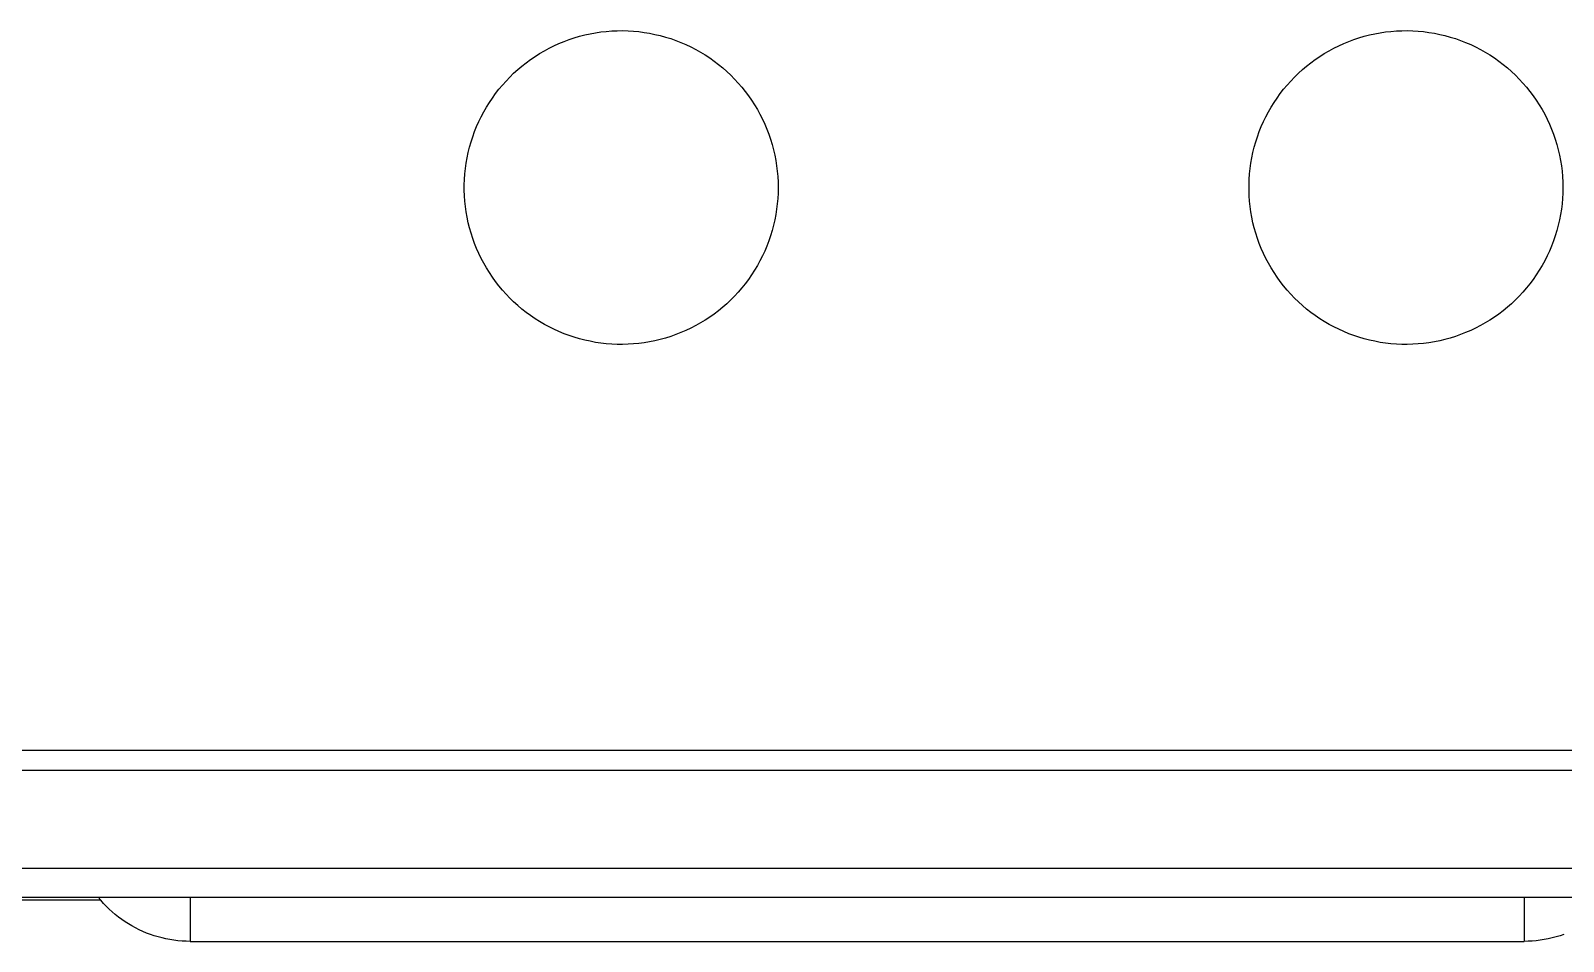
# Model space of a CAD drawing. Header units: millimetres. Extents: x -987 to 2591, y -102 to 2398.
# Drawn here: x 606.02 to 645.08, y 260.37 to 283.59 of the extents above; entities that cross this region are included whole.
import ezdxf

# ---------------------------------------------------------------- set-up
doc = ezdxf.new("R2010")
doc.units = ezdxf.units.MM
doc.header["$MEASUREMENT"] = 0
doc.layers.add('Utwórz2D linie widoczne', color=7, linetype='Continuous', true_color=0x000000)

msp = doc.modelspace()

# ---------------------------------------------------------------- linework, layer by layer
at = {"layer": 'Utwórz2D linie widoczne'}
for p, q in [((619.355, 283.205), (619.482, 283.262)), ((619.482, 283.262), (619.61, 283.315)), ((619.61, 283.315), (619.74, 283.363)), ((619.74, 283.363), (619.872, 283.407)), ((619.872, 283.407), (620.005, 283.446)), ((620.005, 283.446), (620.14, 283.481)), ((620.14, 283.481), (620.275, 283.511)), ((620.275, 283.511), (620.412, 283.536)), ((620.412, 283.536), (620.549, 283.556)), ((620.549, 283.556), (620.687, 283.572)), ((620.687, 283.572), (620.826, 283.583)), ((620.826, 283.583), (620.964, 283.589)), ((620.964, 283.589), (621.103, 283.59)), ((621.103, 283.59), (621.242, 283.586)), ((621.242, 283.586), (621.38, 283.578)), ((621.38, 283.578), (621.519, 283.565)), ((621.519, 283.565), (621.656, 283.547)), ((621.656, 283.547), (621.793, 283.524)), ((621.793, 283.524), (621.929, 283.496)), ((621.929, 283.496), (622.064, 283.464)), ((622.064, 283.464), (622.198, 283.427)), ((622.198, 283.427), (622.331, 283.386)), ((622.331, 283.386), (622.462, 283.34)), ((622.462, 283.34), (622.591, 283.289)), ((622.591, 283.289), (622.719, 283.234)), ((622.719, 283.234), (622.844, 283.174)), ((639.355, 283.205), (639.482, 283.262)), ((639.482, 283.262), (639.61, 283.315)), ((639.61, 283.315), (639.74, 283.363)), ((639.74, 283.363), (639.872, 283.407)), ((639.872, 283.407), (640.005, 283.446)), ((640.005, 283.446), (640.14, 283.481)), ((640.14, 283.481), (640.275, 283.511)), ((640.275, 283.511), (640.412, 283.536)), ((640.412, 283.536), (640.549, 283.556)), ((640.549, 283.556), (640.687, 283.572)), ((640.687, 283.572), (640.826, 283.583)), ((640.826, 283.583), (640.964, 283.589)), ((640.964, 283.589), (641.103, 283.59)), ((641.103, 283.59), (641.242, 283.586)), ((641.242, 283.586), (641.38, 283.578)), ((641.38, 283.578), (641.519, 283.565)), ((641.519, 283.565), (641.656, 283.547)), ((641.656, 283.547), (641.793, 283.524)), ((641.793, 283.524), (641.929, 283.496)), ((641.929, 283.496), (642.064, 283.464)), ((642.064, 283.464), (642.198, 283.427)), ((642.198, 283.427), (642.331, 283.386)), ((642.331, 283.386), (642.462, 283.34)), ((642.462, 283.34), (642.591, 283.289)), ((642.591, 283.289), (642.719, 283.234)), ((642.719, 283.234), (642.844, 283.174)), ((618.645, 282.772), (618.757, 282.855)), ((618.757, 282.855), (618.871, 282.933)), ((618.871, 282.933), (618.989, 283.007)), ((618.989, 283.007), (619.109, 283.077)), ((619.109, 283.077), (619.231, 283.143)), ((619.231, 283.143), (619.355, 283.205)), ((622.844, 283.174), (622.967, 283.111)), ((622.967, 283.111), (623.088, 283.043)), ((623.088, 283.043), (623.207, 282.97)), ((623.207, 282.97), (623.323, 282.894)), ((623.323, 282.894), (623.436, 282.814)), ((638.645, 282.772), (638.757, 282.855)), ((638.757, 282.855), (638.871, 282.933)), ((638.871, 282.933), (638.989, 283.007)), ((638.989, 283.007), (639.109, 283.077)), ((639.109, 283.077), (639.231, 283.143)), ((639.231, 283.143), (639.355, 283.205)), ((642.844, 283.174), (642.967, 283.111)), ((642.967, 283.111), (643.088, 283.043)), ((643.088, 283.043), (643.207, 282.97)), ((643.207, 282.97), (643.323, 282.894)), ((643.323, 282.894), (643.436, 282.814)), ((618.228, 282.406), (618.327, 282.503)), ((618.327, 282.503), (618.43, 282.597)), ((618.43, 282.597), (618.536, 282.686)), ((618.536, 282.686), (618.645, 282.772)), ((623.436, 282.814), (623.547, 282.73)), ((623.547, 282.73), (623.654, 282.642)), ((623.654, 282.642), (623.759, 282.55)), ((623.759, 282.55), (623.86, 282.455)), ((623.86, 282.455), (623.958, 282.357)), ((638.228, 282.406), (638.327, 282.503)), ((638.327, 282.503), (638.43, 282.597)), ((638.43, 282.597), (638.536, 282.686)), ((638.536, 282.686), (638.645, 282.772)), ((643.436, 282.814), (643.547, 282.73)), ((643.547, 282.73), (643.654, 282.642)), ((643.654, 282.642), (643.759, 282.55)), ((643.759, 282.55), (643.86, 282.455)), ((643.86, 282.455), (643.958, 282.357)), ((617.865, 281.986), (617.95, 282.096)), ((617.95, 282.096), (618.039, 282.202)), ((618.039, 282.202), (618.132, 282.306)), ((618.132, 282.306), (618.228, 282.406)), ((623.958, 282.357), (624.052, 282.255)), ((624.052, 282.255), (624.142, 282.149)), ((624.142, 282.149), (624.229, 282.041)), ((637.865, 281.986), (637.95, 282.096)), ((637.95, 282.096), (638.039, 282.202)), ((638.039, 282.202), (638.132, 282.306)), ((638.132, 282.306), (638.228, 282.406)), ((643.958, 282.357), (644.052, 282.255)), ((644.052, 282.255), (644.142, 282.149)), ((644.142, 282.149), (644.229, 282.041)), ((617.634, 281.64), (617.707, 281.758)), ((617.707, 281.758), (617.784, 281.873)), ((617.784, 281.873), (617.865, 281.986)), ((624.229, 282.041), (624.313, 281.93)), ((624.313, 281.93), (624.392, 281.816)), ((624.392, 281.816), (624.467, 281.699)), ((624.467, 281.699), (624.538, 281.58)), ((637.634, 281.64), (637.707, 281.758)), ((637.707, 281.758), (637.784, 281.873)), ((637.784, 281.873), (637.865, 281.986)), ((644.229, 282.041), (644.313, 281.93)), ((644.313, 281.93), (644.392, 281.816)), ((644.392, 281.816), (644.467, 281.699)), ((644.467, 281.699), (644.538, 281.58)), ((617.383, 281.145), (617.439, 281.272)), ((617.439, 281.272), (617.5, 281.397)), ((617.5, 281.397), (617.565, 281.52)), ((617.565, 281.52), (617.634, 281.64)), ((624.538, 281.58), (624.605, 281.458)), ((624.605, 281.458), (624.668, 281.335)), ((624.668, 281.335), (624.726, 281.209)), ((637.383, 281.145), (637.439, 281.272)), ((637.439, 281.272), (637.5, 281.397)), ((637.5, 281.397), (637.565, 281.52)), ((637.565, 281.52), (637.634, 281.64)), ((644.538, 281.58), (644.605, 281.458)), ((644.605, 281.458), (644.668, 281.335)), ((644.668, 281.335), (644.726, 281.209)), ((617.241, 280.753), (617.284, 280.885)), ((617.284, 280.885), (617.331, 281.016)), ((617.331, 281.016), (617.383, 281.145)), ((624.726, 281.209), (624.78, 281.081)), ((624.78, 281.081), (624.83, 280.951)), ((624.83, 280.951), (624.875, 280.82)), ((637.241, 280.753), (637.284, 280.885)), ((637.284, 280.885), (637.331, 281.016)), ((637.331, 281.016), (637.383, 281.145)), ((644.726, 281.209), (644.78, 281.081)), ((644.78, 281.081), (644.83, 280.951)), ((644.83, 280.951), (644.875, 280.82)), ((617.141, 280.349), (617.17, 280.485)), ((617.17, 280.485), (617.203, 280.62)), ((617.203, 280.62), (617.241, 280.753)), ((624.875, 280.82), (624.915, 280.687)), ((624.915, 280.687), (624.951, 280.553)), ((624.951, 280.553), (624.982, 280.417)), ((637.141, 280.349), (637.17, 280.485)), ((637.17, 280.485), (637.203, 280.62)), ((637.203, 280.62), (637.241, 280.753)), ((644.875, 280.82), (644.915, 280.687)), ((644.915, 280.687), (644.951, 280.553)), ((644.951, 280.553), (644.982, 280.417)), ((617.098, 280.075), (617.117, 280.212)), ((617.117, 280.212), (617.141, 280.349)), ((624.982, 280.417), (625.008, 280.281)), ((625.008, 280.281), (625.03, 280.144)), ((625.03, 280.144), (625.047, 280.006)), ((637.098, 280.075), (637.117, 280.212)), ((637.117, 280.212), (637.141, 280.349)), ((644.982, 280.417), (645.008, 280.281)), ((645.008, 280.281), (645.03, 280.144)), ((645.03, 280.144), (645.047, 280.006)), ((617.069, 279.66), (617.074, 279.798)), ((617.074, 279.798), (617.083, 279.937)), ((617.083, 279.937), (617.098, 280.075)), ((625.047, 280.006), (625.059, 279.868)), ((625.059, 279.868), (625.066, 279.729)), ((625.066, 279.729), (625.068, 279.59)), ((637.069, 279.66), (637.074, 279.798)), ((637.074, 279.798), (637.083, 279.937)), ((637.083, 279.937), (637.098, 280.075)), ((645.047, 280.006), (645.059, 279.868)), ((645.059, 279.868), (645.066, 279.729)), ((645.066, 279.729), (645.068, 279.59)), ((617.069, 279.521), (617.069, 279.66)), ((617.074, 279.382), (617.069, 279.521)), ((617.083, 279.243), (617.074, 279.382)), ((625.066, 279.451), (625.059, 279.313)), ((625.068, 279.59), (625.066, 279.451)), ((637.069, 279.521), (637.069, 279.66)), ((637.074, 279.382), (637.069, 279.521)), ((637.083, 279.243), (637.074, 279.382)), ((645.066, 279.451), (645.059, 279.313)), ((645.068, 279.59), (645.066, 279.451)), ((617.098, 279.105), (617.083, 279.243)), ((617.117, 278.968), (617.098, 279.105)), ((617.141, 278.831), (617.117, 278.968)), ((625.03, 279.036), (625.008, 278.899)), ((625.047, 279.174), (625.03, 279.036)), ((625.059, 279.313), (625.047, 279.174)), ((637.098, 279.105), (637.083, 279.243)), ((637.117, 278.968), (637.098, 279.105)), ((637.141, 278.831), (637.117, 278.968)), ((645.03, 279.036), (645.008, 278.899)), ((645.047, 279.174), (645.03, 279.036)), ((645.059, 279.313), (645.047, 279.174)), ((617.17, 278.695), (617.141, 278.831)), ((617.203, 278.56), (617.17, 278.695)), ((617.241, 278.427), (617.203, 278.56)), ((624.951, 278.628), (624.915, 278.494)), ((624.982, 278.763), (624.951, 278.628)), ((625.008, 278.899), (624.982, 278.763)), ((637.17, 278.695), (637.141, 278.831)), ((637.203, 278.56), (637.17, 278.695)), ((637.241, 278.427), (637.203, 278.56)), ((644.951, 278.628), (644.915, 278.494)), ((644.982, 278.763), (644.951, 278.628)), ((645.008, 278.899), (644.982, 278.763)), ((617.284, 278.295), (617.241, 278.427)), ((617.331, 278.164), (617.284, 278.295)), ((617.383, 278.035), (617.331, 278.164)), ((624.83, 278.229), (624.78, 278.1)), ((624.875, 278.361), (624.83, 278.229)), ((624.915, 278.494), (624.875, 278.361)), ((637.284, 278.295), (637.241, 278.427)), ((637.331, 278.164), (637.284, 278.295)), ((637.383, 278.035), (637.331, 278.164)), ((644.83, 278.229), (644.78, 278.1)), ((644.875, 278.361), (644.83, 278.229)), ((644.915, 278.494), (644.875, 278.361)), ((617.439, 277.908), (617.383, 278.035)), ((617.5, 277.783), (617.439, 277.908)), ((617.565, 277.661), (617.5, 277.783)), ((624.668, 277.846), (624.605, 277.722)), ((624.726, 277.972), (624.668, 277.846)), ((624.78, 278.1), (624.726, 277.972)), ((637.439, 277.908), (637.383, 278.035)), ((637.5, 277.783), (637.439, 277.908)), ((637.565, 277.661), (637.5, 277.783)), ((644.668, 277.846), (644.605, 277.722)), ((644.726, 277.972), (644.668, 277.846)), ((644.78, 278.1), (644.726, 277.972)), ((617.634, 277.54), (617.565, 277.661)), ((617.707, 277.422), (617.634, 277.54)), ((617.784, 277.307), (617.707, 277.422)), ((624.392, 277.364), (624.313, 277.25)), ((624.467, 277.481), (624.392, 277.364)), ((624.538, 277.6), (624.467, 277.481)), ((624.605, 277.722), (624.538, 277.6)), ((637.634, 277.54), (637.565, 277.661)), ((637.707, 277.422), (637.634, 277.54)), ((637.784, 277.307), (637.707, 277.422)), ((644.392, 277.364), (644.313, 277.25)), ((644.467, 277.481), (644.392, 277.364)), ((644.538, 277.6), (644.467, 277.481)), ((644.605, 277.722), (644.538, 277.6)), ((617.865, 277.194), (617.784, 277.307)), ((617.95, 277.085), (617.865, 277.194)), ((618.039, 276.978), (617.95, 277.085)), ((618.132, 276.874), (618.039, 276.978)), ((624.142, 277.031), (624.052, 276.926)), ((624.229, 277.139), (624.142, 277.031)), ((624.313, 277.25), (624.229, 277.139)), ((637.865, 277.194), (637.784, 277.307)), ((637.95, 277.085), (637.865, 277.194)), ((638.039, 276.978), (637.95, 277.085)), ((638.132, 276.874), (638.039, 276.978)), ((644.142, 277.031), (644.052, 276.926)), ((644.229, 277.139), (644.142, 277.031)), ((644.313, 277.25), (644.229, 277.139)), ((618.228, 276.774), (618.132, 276.874)), ((618.327, 276.677), (618.228, 276.774)), ((618.43, 276.584), (618.327, 276.677)), ((618.536, 276.494), (618.43, 276.584)), ((623.759, 276.63), (623.654, 276.538)), ((623.86, 276.725), (623.759, 276.63)), ((623.958, 276.824), (623.86, 276.725)), ((624.052, 276.926), (623.958, 276.824)), ((638.228, 276.774), (638.132, 276.874)), ((638.327, 276.677), (638.228, 276.774)), ((638.43, 276.584), (638.327, 276.677)), ((638.536, 276.494), (638.43, 276.584)), ((643.759, 276.63), (643.654, 276.538)), ((643.86, 276.725), (643.759, 276.63)), ((643.958, 276.824), (643.86, 276.725)), ((644.052, 276.926), (643.958, 276.824)), ((618.645, 276.408), (618.536, 276.494)), ((618.757, 276.326), (618.645, 276.408)), ((618.871, 276.247), (618.757, 276.326)), ((618.989, 276.173), (618.871, 276.247)), ((623.207, 276.21), (623.088, 276.138)), ((623.323, 276.286), (623.207, 276.21)), ((623.436, 276.366), (623.323, 276.286)), ((623.547, 276.45), (623.436, 276.366)), ((623.654, 276.538), (623.547, 276.45)), ((638.645, 276.408), (638.536, 276.494)), ((638.757, 276.326), (638.645, 276.408)), ((638.871, 276.247), (638.757, 276.326)), ((638.989, 276.173), (638.871, 276.247)), ((643.207, 276.21), (643.088, 276.138)), ((643.323, 276.286), (643.207, 276.21)), ((643.436, 276.366), (643.323, 276.286)), ((643.547, 276.45), (643.436, 276.366)), ((643.654, 276.538), (643.547, 276.45)), ((619.109, 276.103), (618.989, 276.173)), ((619.231, 276.037), (619.109, 276.103)), ((619.355, 275.976), (619.231, 276.037)), ((619.482, 275.918), (619.355, 275.976)), ((619.61, 275.865), (619.482, 275.918)), ((619.74, 275.817), (619.61, 275.865)), ((619.872, 275.773), (619.74, 275.817)), ((622.462, 275.841), (622.331, 275.795)), ((622.591, 275.891), (622.462, 275.841)), ((622.719, 275.946), (622.591, 275.891)), ((622.844, 276.006), (622.719, 275.946)), ((622.967, 276.07), (622.844, 276.006)), ((623.088, 276.138), (622.967, 276.07)), ((639.109, 276.103), (638.989, 276.173)), ((639.231, 276.037), (639.109, 276.103)), ((639.355, 275.976), (639.231, 276.037)), ((639.482, 275.918), (639.355, 275.976)), ((639.61, 275.865), (639.482, 275.918)), ((639.74, 275.817), (639.61, 275.865)), ((639.872, 275.773), (639.74, 275.817)), ((642.462, 275.841), (642.331, 275.795)), ((642.591, 275.891), (642.462, 275.841)), ((642.719, 275.946), (642.591, 275.891)), ((642.844, 276.006), (642.719, 275.946)), ((642.967, 276.07), (642.844, 276.006)), ((643.088, 276.138), (642.967, 276.07)), ((620.005, 275.734), (619.872, 275.773)), ((620.14, 275.699), (620.005, 275.734)), ((620.275, 275.67), (620.14, 275.699)), ((620.412, 275.644), (620.275, 275.67)), ((620.549, 275.624), (620.412, 275.644)), ((620.687, 275.608), (620.549, 275.624)), ((620.826, 275.598), (620.687, 275.608)), ((620.964, 275.591), (620.826, 275.598)), ((621.103, 275.59), (620.964, 275.591)), ((621.242, 275.594), (621.103, 275.59)), ((621.38, 275.602), (621.242, 275.594)), ((621.519, 275.616), (621.38, 275.602)), ((621.656, 275.634), (621.519, 275.616)), ((621.793, 275.656), (621.656, 275.634)), ((621.929, 275.684), (621.793, 275.656)), ((622.064, 275.716), (621.929, 275.684)), ((622.198, 275.753), (622.064, 275.716)), ((622.331, 275.795), (622.198, 275.753)), ((640.005, 275.734), (639.872, 275.773)), ((640.14, 275.699), (640.005, 275.734)), ((640.275, 275.67), (640.14, 275.699)), ((640.412, 275.644), (640.275, 275.67)), ((640.549, 275.624), (640.412, 275.644)), ((640.687, 275.608), (640.549, 275.624)), ((640.826, 275.598), (640.687, 275.608)), ((640.964, 275.591), (640.826, 275.598)), ((641.103, 275.59), (640.964, 275.591)), ((641.242, 275.594), (641.103, 275.59)), ((641.38, 275.602), (641.242, 275.594)), ((641.519, 275.616), (641.38, 275.602)), ((641.656, 275.634), (641.519, 275.616)), ((641.793, 275.656), (641.656, 275.634)), ((641.929, 275.684), (641.793, 275.656)), ((642.064, 275.716), (641.929, 275.684)), ((642.198, 275.753), (642.064, 275.716)), ((642.331, 275.795), (642.198, 275.753)), ((923.95, 265.242), (557.824, 265.242)), ((558.333, 264.742), (923.481, 264.742)), ((554.887, 262.242), (926.887, 262.242)), ((550.485, 261.499), (930.487, 261.499)), ((554.487, 261.501), (926.487, 261.501)), ((590.586, 261.433), (607.793, 261.433)), ((607.804, 261.42), (607.738, 261.499)), ((607.873, 261.342), (607.804, 261.42)), ((610.08, 261.499), (610.08, 260.374)), ((644.08, 261.499), (644.08, 260.374)), ((607.944, 261.268), (607.873, 261.342)), ((608.018, 261.195), (607.944, 261.268)), ((608.094, 261.125), (608.018, 261.195)), ((608.173, 261.058), (608.094, 261.125)), ((608.254, 260.994), (608.173, 261.058)), ((608.337, 260.933), (608.254, 260.994)), ((608.422, 260.874), (608.337, 260.933)), ((608.509, 260.818), (608.422, 260.874)), ((608.598, 260.766), (608.509, 260.818)), ((608.689, 260.716), (608.598, 260.766)), ((608.781, 260.67), (608.689, 260.716)), ((608.875, 260.627), (608.781, 260.67)), ((608.971, 260.587), (608.875, 260.627)), ((609.067, 260.55), (608.971, 260.587)), ((609.165, 260.517), (609.067, 260.55)), ((609.264, 260.487), (609.165, 260.517)), ((609.364, 260.461), (609.264, 260.487)), ((609.465, 260.438), (609.364, 260.461)), ((609.566, 260.419), (609.465, 260.438)), ((609.668, 260.403), (609.566, 260.419)), ((609.771, 260.39), (609.668, 260.403)), ((609.874, 260.381), (609.771, 260.39)), ((609.977, 260.376), (609.874, 260.381)), ((610.08, 260.374), (609.977, 260.376)), ((610.08, 260.374), (644.08, 260.374)), ((644.184, 260.376), (644.08, 260.374)), ((644.287, 260.381), (644.184, 260.376)), ((644.39, 260.39), (644.287, 260.381)), ((644.492, 260.403), (644.39, 260.39)), ((644.594, 260.419), (644.492, 260.403)), ((644.696, 260.438), (644.594, 260.419)), ((644.797, 260.461), (644.696, 260.438)), ((644.897, 260.487), (644.797, 260.461)), ((644.996, 260.517), (644.897, 260.487)), ((645.093, 260.55), (644.996, 260.517))]:
    msp.add_line(p, q, dxfattribs=at)

doc.saveas('drawing.dxf')
